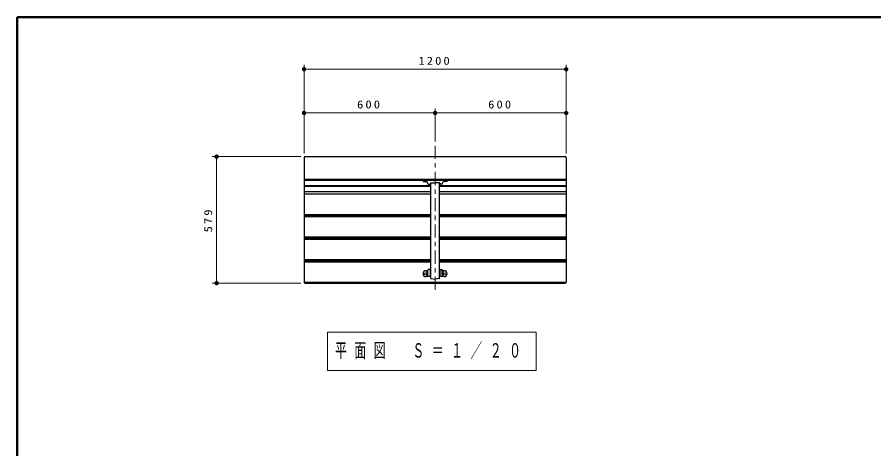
# Model space of a CAD drawing. Units: millimetres on the paper, scale 1:20. Extents: x -365 to 10, y -38 to 257.
# Drawn here: x -365 to -168.9, y 158.2 to 257 of the extents above; entities that cross this region are included whole.
import ezdxf

# ---------------------------------------------------------------- set-up
doc = ezdxf.new("R2010")
doc.units = ezdxf.units.MM
doc.linetypes.add('USER2', pattern=[6, 3, -1, 1, -1])
doc.layers.add('LY_1', color=7, linetype='Continuous', lineweight=25)
doc.layers.add('LY_2', color=7, linetype='Continuous', lineweight=13)
doc.styles.add('ＭＳ ゴシック', font='')
doc.styles.get('ＭＳ ゴシック').set_extended_font_data('MS Gothic')

# ---------------------------------------------------------------- blocks, each defined once
blk = doc.blocks.new('filled_dot')
at = {"color": 0, "linetype": 'Continuous', "lineweight": -2, "const_width": 1.25}
blk.add_lwpolyline([(-0.625, 0, 1), (0.625, 0, 1)], format="xyb", close=True, dxfattribs=at)

msp = doc.modelspace()

# ---------------------------------------------------------------- linework, layer by layer
at = {"layer": 'LY_1', "lineweight": 13}
for p, q in [((-299.336, 225.817), (-299.336, 246.067)), ((-239.336, 225.817), (-239.336, 246.067)), ((-299.336, 245.067), (-239.336, 245.067)), ((-299.336, 225.817), (-299.336, 236.067)), ((-269.336, 228.567), (-269.336, 236.067)), ((-299.336, 235.067), (-269.336, 235.067)), ((-269.336, 235.067), (-239.336, 235.067)), ((-300.086, 225.067), (-320.336, 225.067)), ((-319.336, 196.125), (-319.336, 225.067)), ((-300.086, 196.125), (-320.336, 196.125)), ((-293.999, 184.93), (-293.999, 176.13)), ((-246.199, 184.93), (-293.999, 184.93)), ((-246.199, 176.13), (-246.199, 184.93)), ((-293.999, 176.13), (-246.199, 176.13))]:
    msp.add_line(p, q, dxfattribs=at)
at = {"layer": 'LY_1', "linetype": 'USER2', "lineweight": 13}
msp.add_line((-269.336, 227.567), (-269.336, 193.625), dxfattribs=at)
at = {"layer": 'LY_1', "color": 32}
for p, q in [((-299.336, 224.817), (-299.336, 196.375)), ((-299.086, 225.067), (-239.586, 225.067)), ((-239.336, 224.817), (-239.336, 196.375)), ((-299.336, 219.893), (-239.336, 219.893)), ((-299.336, 219.689), (-239.336, 219.689)), ((-299.336, 218.472), (-270.336, 218.472)), ((-299.336, 218.343), (-270.336, 218.343)), ((-268.336, 218.472), (-239.336, 218.472)), ((-268.336, 218.343), (-239.336, 218.343)), ((-299.336, 217.126), (-270.336, 217.126)), ((-299.336, 216.54), (-270.336, 216.54)), ((-268.336, 217.126), (-239.336, 217.126)), ((-268.336, 216.54), (-239.336, 216.54)), ((-299.336, 211.858), (-270.336, 211.858)), ((-268.336, 211.858), (-239.336, 211.858)), ((-299.336, 211.666), (-270.336, 211.666)), ((-299.336, 211.36), (-270.336, 211.36)), ((-268.336, 211.666), (-239.336, 211.666)), ((-268.336, 211.36), (-239.336, 211.36)), ((-299.336, 206.678), (-270.336, 206.678)), ((-299.336, 206.486), (-270.336, 206.486)), ((-299.336, 206.179), (-270.336, 206.179)), ((-268.336, 206.678), (-239.336, 206.678)), ((-268.336, 206.486), (-239.336, 206.486)), ((-268.336, 206.179), (-239.336, 206.179)), ((-299.336, 201.497), (-270.336, 201.497)), ((-299.336, 201.306), (-270.336, 201.306)), ((-299.336, 200.999), (-270.336, 200.999)), ((-268.336, 201.497), (-239.336, 201.497)), ((-268.336, 201.306), (-239.336, 201.306)), ((-268.336, 200.999), (-239.336, 200.999)), ((-299.336, 196.317), (-239.336, 196.317)), ((-299.086, 196.125), (-239.586, 196.125))]:
    msp.add_line(p, q, dxfattribs=at)
at = {"layer": 'LY_1'}
for p, q in [((-272.086, 219.652), (-269.336, 219.652)), ((-272.086, 219.652), (-272.075, 219.447)), ((-266.586, 219.652), (-269.336, 219.652)), ((-266.586, 219.652), (-266.597, 219.447)), ((-271.975, 219.352), (-271.202, 219.352)), ((-270.974, 218.842), (-271.155, 219.32)), ((-270.88, 218.777), (-270.479, 218.777)), ((-270.419, 219.027), (-270.429, 218.825)), ((-270.369, 219.074), (-269.336, 219.074)), ((-270.336, 197.198), (-270.336, 219.074)), ((-268.303, 219.074), (-269.336, 219.074)), ((-268.336, 197.198), (-268.336, 219.074)), ((-268.253, 219.027), (-268.243, 218.825)), ((-267.792, 218.777), (-268.193, 218.777)), ((-267.698, 218.842), (-267.517, 219.32)), ((-266.697, 219.352), (-267.47, 219.352)), ((-271.411, 198.95), (-271.096, 198.95)), ((-271.168, 197.712), (-271.168, 198.849)), ((-271.074, 198.964), (-270.977, 199.147)), ((-270.972, 198.625), (-270.972, 199.043)), ((-270.532, 199.2), (-270.889, 199.2)), ((-270.432, 199.1), (-270.432, 197.858)), ((-268.24, 199.1), (-268.24, 197.858)), ((-268.14, 199.2), (-267.783, 199.2)), ((-267.7, 198.625), (-267.7, 199.043)), ((-267.598, 198.964), (-267.695, 199.147)), ((-267.261, 198.95), (-267.576, 198.95)), ((-267.504, 197.712), (-267.504, 198.849)), ((-270.336, 197.6), (-271.411, 197.6)), ((-270.336, 197.808), (-270.382, 197.808)), ((-270.293, 197.149), (-269.336, 197.005)), ((-268.379, 197.149), (-269.336, 197.005)), ((-268.29, 197.808), (-268.336, 197.808)), ((-267.261, 197.6), (-268.336, 197.6))]:
    msp.add_line(p, q, dxfattribs=at)
at = {"layer": 'LY_1', "lineweight": 13}
for centre in [(-271.586, 198.275), (-267.086, 198.275)]:
    msp.add_circle(centre, 0.225, dxfattribs=at)
at = {"layer": 'LY_1', "color": 32}
for centre, start, end in [((-299.086, 224.817), 90, 180), ((-239.586, 224.817), 0, 90), ((-299.086, 196.375), 179.99999, 270), ((-239.586, 196.375), 270, 0)]:
    msp.add_arc(centre, 0.25, start, end, dxfattribs=at)
at = {"layer": 'LY_1'}
for centre, radius, start, end in [((-271.975, 219.452), 0.1, 183, 270), ((-271.202, 219.302), 0.05, 20.79686, 90), ((-270.88, 218.877), 0.1, 200.79686, 270), ((-270.479, 218.827), 0.05, 270, 357), ((-270.369, 219.024), 0.05, 90, 177), ((-268.303, 219.024), 0.05, 3, 90), ((-268.193, 218.827), 0.05, 183, 270), ((-267.792, 218.877), 0.1, 270, 339.20314), ((-267.47, 219.302), 0.05, 90, 159.20314), ((-266.697, 219.452), 0.1, 270, 357), ((-271.411, 198.275), 0.675, 90, 270), ((-271.096, 198.975), 0.025, 270, 332.13251), ((-270.889, 199.1), 0.1, 90, 152.13251), ((-270.532, 199.1), 0.1, 0, 90), ((-268.14, 199.1), 0.1, 90, 180), ((-267.783, 199.1), 0.1, 27.86749, 90), ((-267.576, 198.975), 0.025, 207.86749, 270), ((-267.261, 198.275), 0.675, 270, 90), ((-270.382, 197.858), 0.05, 179.99999, 270), ((-270.286, 197.198), 0.05, 180, 261.46923), ((-268.386, 197.198), 0.05, 278.53077, 0), ((-268.29, 197.858), 0.05, 270, 0)]:
    msp.add_arc(centre, radius, start, end, dxfattribs=at)
for points in [[(-271.168, 197.712), (-271.146, 197.722), (-271.124, 197.733), (-271.105, 197.746), (-271.086, 197.76), (-271.067, 197.777), (-271.053, 197.795), (-271.039, 197.814), (-271.028, 197.836), (-271.02, 197.859), (-271.012, 197.881), (-271.008, 197.905), (-271.004, 197.929), (-271.001, 197.952), (-270.999, 197.976), (-270.997, 198), (-270.995, 198.024), (-270.993, 198.048), (-270.992, 198.072), (-270.99, 198.096), (-270.989, 198.12), (-270.988, 198.143), (-270.987, 198.167), (-270.986, 198.191), (-270.985, 198.215), (-270.984, 198.239), (-270.983, 198.263), (-270.982, 198.287), (-270.981, 198.311), (-270.98, 198.335), (-270.98, 198.359), (-270.979, 198.383), (-270.978, 198.407), (-270.978, 198.43), (-270.977, 198.454), (-270.976, 198.478), (-270.976, 198.502), (-270.975, 198.526), (-270.975, 198.55), (-270.974, 198.574), (-270.974, 198.598), (-270.973, 198.637), (-270.973, 198.646), (-270.972, 198.654), (-270.972, 198.64), (-270.972, 198.625)], [(-267.504, 197.712), (-267.526, 197.722), (-267.548, 197.733), (-267.567, 197.746), (-267.586, 197.76), (-267.605, 197.777), (-267.619, 197.795), (-267.634, 197.814), (-267.644, 197.836), (-267.652, 197.859), (-267.66, 197.881), (-267.664, 197.905), (-267.668, 197.929), (-267.671, 197.952), (-267.673, 197.976), (-267.675, 198), (-267.677, 198.024), (-267.679, 198.048), (-267.68, 198.072), (-267.682, 198.096), (-267.683, 198.12), (-267.684, 198.143), (-267.685, 198.167), (-267.686, 198.191), (-267.687, 198.215), (-267.688, 198.239), (-267.689, 198.263), (-267.69, 198.287), (-267.691, 198.311), (-267.692, 198.335), (-267.693, 198.359), (-267.693, 198.383), (-267.694, 198.407), (-267.695, 198.43), (-267.695, 198.454), (-267.696, 198.478), (-267.696, 198.502), (-267.697, 198.526), (-267.697, 198.55), (-267.698, 198.574), (-267.698, 198.598), (-267.699, 198.637), (-267.699, 198.646), (-267.7, 198.654), (-267.7, 198.64), (-267.7, 198.625)]]:
    msp.add_open_spline(points, degree=3, knots=[0, 0, 0, 0, 1, 1, 1, 2, 2, 2, 3, 3, 3, 4, 4, 4, 5, 5, 5, 6, 6, 6, 7, 7, 7, 8, 8, 8, 9, 9, 9, 10, 10, 10, 11, 11, 11, 12, 12, 12, 13, 13, 13, 14, 14, 14, 15, 15, 15, 15], dxfattribs=at)
at = {"layer": 'LY_2', "lineweight": 50}
for p, q in [((0, 257), (-365, 257)), ((-365, 257), (-365, 0))]:
    msp.add_line(p, q, dxfattribs=at)

# ---------------------------------------------------------------- block references
at = {"layer": 'LY_1', "lineweight": 13, "xscale": 0.4, "yscale": 0.4}
for p in [(-299.336, 245.067), (-299.336, 235.067), (-269.336, 235.067)]:
    msp.add_blockref('filled_dot', p, dxfattribs=at)
for p, rotation in [((-239.336, 245.067), 180), ((-269.336, 235.067), 180), ((-239.336, 235.067), 180), ((-319.336, 225.067), 270), ((-319.336, 196.125), 90)]:
    msp.add_blockref('filled_dot', p, dxfattribs=dict(at, rotation=rotation))

# ---------------------------------------------------------------- texts
at = {"layer": 'LY_1', "style": 'ＭＳ ゴシック'}
for s, insert, char_height, attachment_point in [('\\T1.33;\\W1.15;1200', (-269.336, 246.067), 1.833, 8), ('\\T1.33;\\W1.15;600', (-284.336, 236.067), 1.833, 8), ('\\T1.33;\\W1.15;600', (-254.336, 236.067), 1.833, 8), ('\\T1.64;\\W0.6;平面図\u3000Ｓ＝１／２０', (-270.099, 180.53), 3.299, 5)]:
    msp.add_mtext(s, dxfattribs=dict(at, insert=insert, char_height=char_height, attachment_point=attachment_point))
at = {"layer": 'LY_1', "insert": (-320.336, 210.596), "char_height": 1.833, "attachment_point": 8, "rotation": 90, "style": 'ＭＳ ゴシック'}
msp.add_mtext('\\T1.33;\\W1.15;579', dxfattribs=at)

doc.saveas('drawing.dxf')
